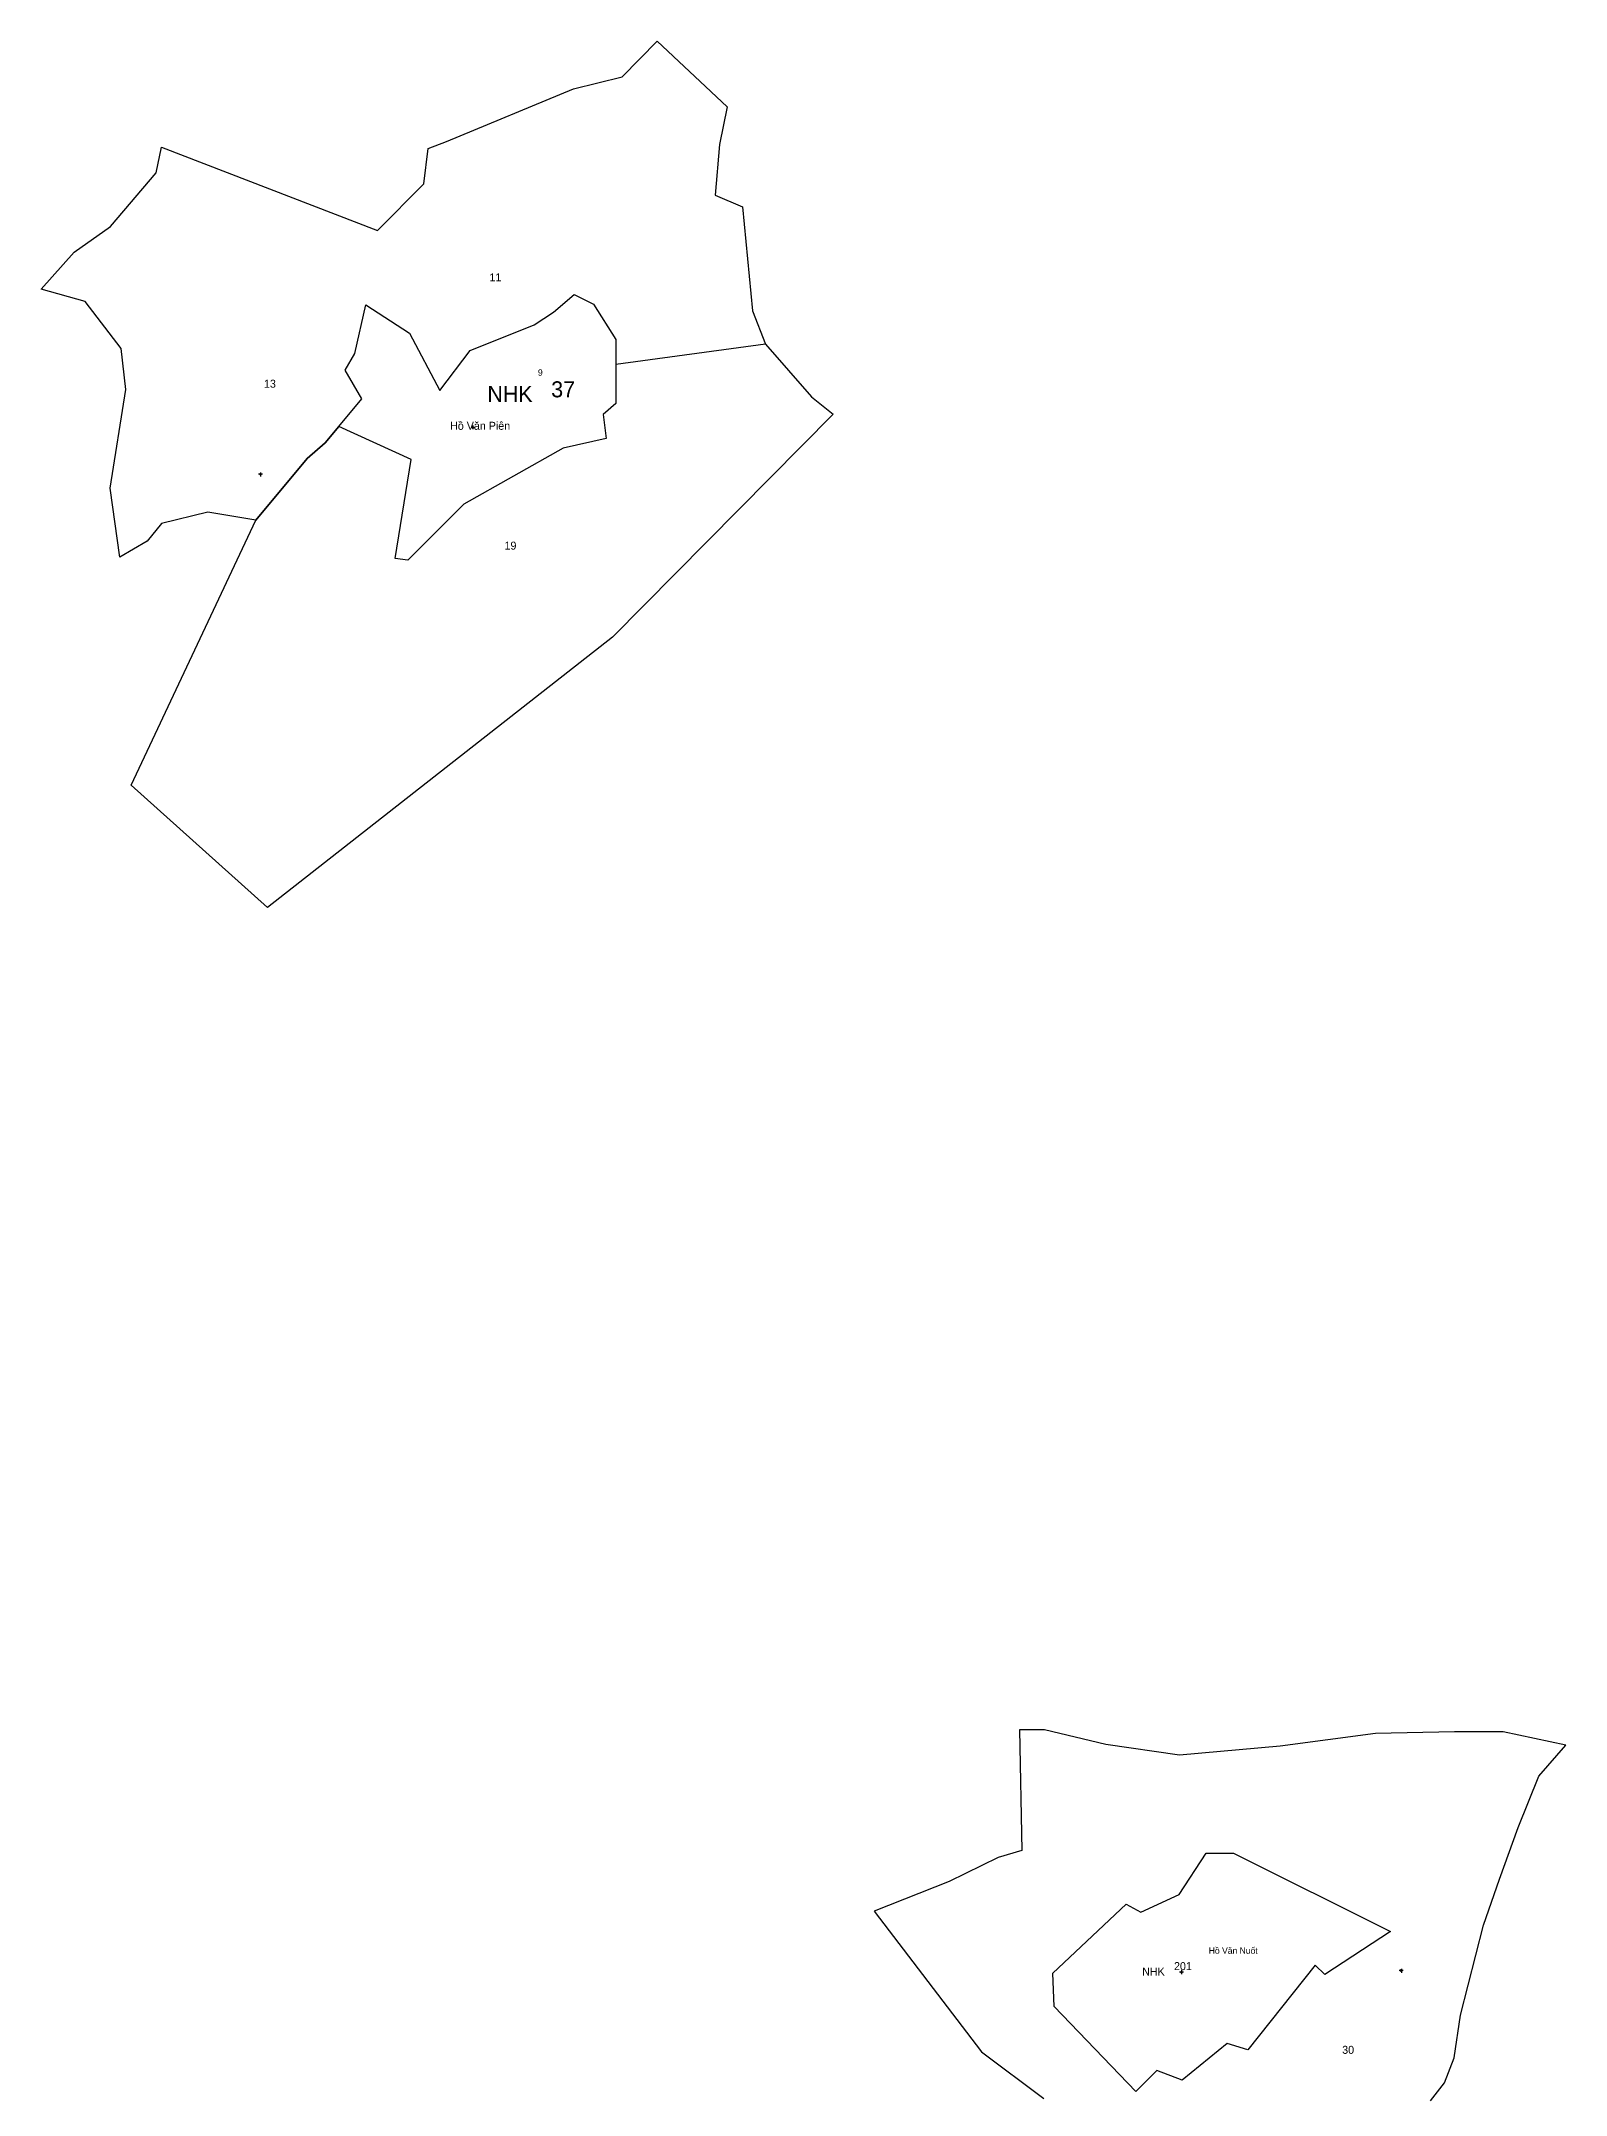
# Model space of a CAD drawing. Extents: x 549296 to 555555, y 1816545 to 1819816.
# Drawn here: x 552025 to 552978, y 1818457 to 1819740 of the extents above; entities that cross this region are included whole.
import ezdxf

# ---------------------------------------------------------------- set-up
doc = ezdxf.new("R2010")
doc.units = 0
for name, color, linetype in [('Level 10', 7, 'Continuous'), ('Level 11', 7, 'Continuous'), ('Level 12', 7, 'Continuous'), ('Level 13', 7, 'Continuous'), ('Level 14', 7, 'Continuous'), ('Level 20', 7, 'Continuous')]:
    doc.layers.add(name, color=color, linetype=linetype)

msp = doc.modelspace()

# ---------------------------------------------------------------- linework, layer by layer
at = {"layer": 'Level 10'}
for points in [[(552225.2, 1819516.8), (552214.8, 1819534.7), (552220.9, 1819545.1), (552227.7, 1819575.5), (552255, 1819558), (552274, 1819522), (552293, 1819547), (552333, 1819563), (552345, 1819571), (552358, 1819582), (552370, 1819576), (552384, 1819554), (552384, 1819514), (552376, 1819507), (552378, 1819492), (552351, 1819486), (552289, 1819451), (552254, 1819416), (552246, 1819417), (552256, 1819479), (552210.9, 1819499.6)], [(552657, 1818533), (552703, 1818576), (552712, 1818571), (552736, 1818582), (552753, 1818608), (552770, 1818608), (552868, 1818559), (552827, 1818532), (552821, 1818538), (552779, 1818485), (552766, 1818489), (552738, 1818466), (552722, 1818472), (552709, 1818459), (552658, 1818512), (552657, 1818533)]]:
    msp.add_lwpolyline(points, dxfattribs=at)
at = {"layer": 'Level 11'}
for p, q in [((552294.1, 1819499), (552293.5, 1819499)), ((552294.7, 1819499.6), (552294.1, 1819499)), ((552294.1, 1819499), (552294.7, 1819498.4)), ((552294.7, 1819500.2), (552294.7, 1819499.6)), ((552295.3, 1819499), (552294.7, 1819499.6)), ((552294.7, 1819498.4), (552295.3, 1819499)), ((552294.7, 1819498.4), (552294.7, 1819497.8)), ((552296, 1819499), (552295.3, 1819499)), ((552161.9, 1819470.3), (552161.3, 1819469.7)), ((552161.9, 1819470.9), (552161.9, 1819470.3)), ((552162.6, 1819469.7), (552161.9, 1819470.3)), ((552161.3, 1819469.7), (552160.7, 1819469.7)), ((552161.3, 1819469.7), (552161.9, 1819469.1)), ((552161.9, 1819469.1), (552162.6, 1819469.7)), ((552161.9, 1819469.1), (552161.9, 1819468.4)), ((552163.2, 1819469.7), (552162.6, 1819469.7)), ((552736.9, 1818533.5), (552736.2, 1818533.5)), ((552737.5, 1818534.1), (552736.9, 1818533.5)), ((552736.9, 1818533.5), (552737.5, 1818532.9)), ((552737.5, 1818534.8), (552737.5, 1818534.1)), ((552738.1, 1818533.5), (552737.5, 1818534.1)), ((552737.5, 1818532.9), (552738.1, 1818533.5)), ((552737.5, 1818532.9), (552737.5, 1818532.2)), ((552738.7, 1818533.5), (552738.1, 1818533.5)), ((552874.2, 1818534.5), (552873.6, 1818534.5)), ((552874.9, 1818535.1), (552874.2, 1818534.5)), ((552874.2, 1818534.5), (552874.9, 1818533.9)), ((552874.9, 1818535.7), (552874.9, 1818535.1)), ((552875.5, 1818534.5), (552874.9, 1818535.1)), ((552874.9, 1818533.9), (552875.5, 1818534.5)), ((552874.9, 1818533.9), (552874.9, 1818533.2)), ((552876.1, 1818534.5), (552875.5, 1818534.5))]:
    msp.add_line(p, q, dxfattribs=at)
for centre in [(552294.7, 1819499), (552161.9, 1819469.7), (552737.5, 1818533.5), (552874.9, 1818534.5)]:
    msp.add_circle(centre, 0.15, dxfattribs=at)
at = {"layer": 'Level 12'}
for p, q in [((552210.9, 1819499.6), (552202.4, 1819489.4)), ((552202.4, 1819489.4), (552191.1, 1819479.5)), ((552191.1, 1819479.5), (552159, 1819441))]:
    msp.add_line(p, q, dxfattribs=at)
at = {"layer": 'Level 20'}
for points in [[(552159, 1819441), (552129, 1819446), (552100, 1819439), (552091, 1819428), (552074, 1819418), (552068, 1819461), (552077.8, 1819522.6), (552074.8, 1819548.4), (552052.4, 1819577.7), (552024.8, 1819585.4), (552045.4, 1819608.5), (552068.1, 1819624.5), (552096.7, 1819658.2), (552100, 1819674.2), (552235, 1819622), (552263.9, 1819651.3), (552266.6, 1819673.4), (552278.2, 1819677.6), (552357.5, 1819710.5), (552388, 1819718.1), (552409.9, 1819740.4), (552453.6, 1819699.4), (552448.7, 1819675.8), (552446.1, 1819644.2), (552463.1, 1819636.9), (552469.3, 1819571.9), (552477.5, 1819551.1)], [(552477.5, 1819551.1), (552506.2, 1819518.1), (552519.8, 1819507.2), (552381.9, 1819368), (552166.3, 1819199), (552081, 1819275.3), (552159, 1819441)], [(552477.5, 1819551.1), (552384, 1819538.4)], [(552159, 1819441), (552191.1, 1819479.5), (552202.4, 1819489.4), (552210.9, 1819499.6), (552225.2, 1819516.8)], [(552893, 1818453.2), (552901.8, 1818464.3), (552907.8, 1818480), (552911.9, 1818506.7), (552926.2, 1818563), (552936.3, 1818591.6), (552947.9, 1818623.9), (552960.8, 1818656), (552977.7, 1818675.4), (552938.4, 1818683.7), (552908.1, 1818683.7), (552858.7, 1818682.6), (552799.1, 1818674.7), (552736.2, 1818669.1), (552690.1, 1818675.9), (552651.9, 1818684.9), (552636.2, 1818684.9), (552637.8, 1818609.6), (552622.9, 1818605.2), (552592.2, 1818590.2), (552545.4, 1818571.7), (552612.4, 1818483.7), (552651.5, 1818454.6)]]:
    msp.add_lwpolyline(points, dxfattribs=at)

# ---------------------------------------------------------------- texts
at = {"layer": 'Level 11'}
for s, height, p in [('Hồ Văn Piên', 5, (552280.4, 1819497.5)), ('Hồ Văn Nuốt', 4, (552754.5, 1818545))]:
    msp.add_text(s, height=height, dxfattribs=at).set_placement(p)
at = {"layer": 'Level 12'}
msp.add_text('9', height=4, dxfattribs=at).set_placement((552335.3, 1819531.3))
at = {"layer": 'Level 13'}
for height, p in [(10, (552303.7, 1819514.9)), (5, (552712.9, 1818531.4))]:
    msp.add_text('NHK', height=height, dxfattribs=at).set_placement(p)
at = {"layer": 'Level 14'}
for s, height, p in [('11', 5, (552305, 1819590.3)), ('13', 5, (552164.1, 1819523.8)), ('37', 10, (552343.6, 1819517.8)), ('19', 5, (552314.4, 1819422.6)), ('201', 5, (552732.8, 1818534.8)), ('30', 5, (552837.9, 1818482.5))]:
    msp.add_text(s, height=height, dxfattribs=at).set_placement(p)

doc.saveas('drawing.dxf')
